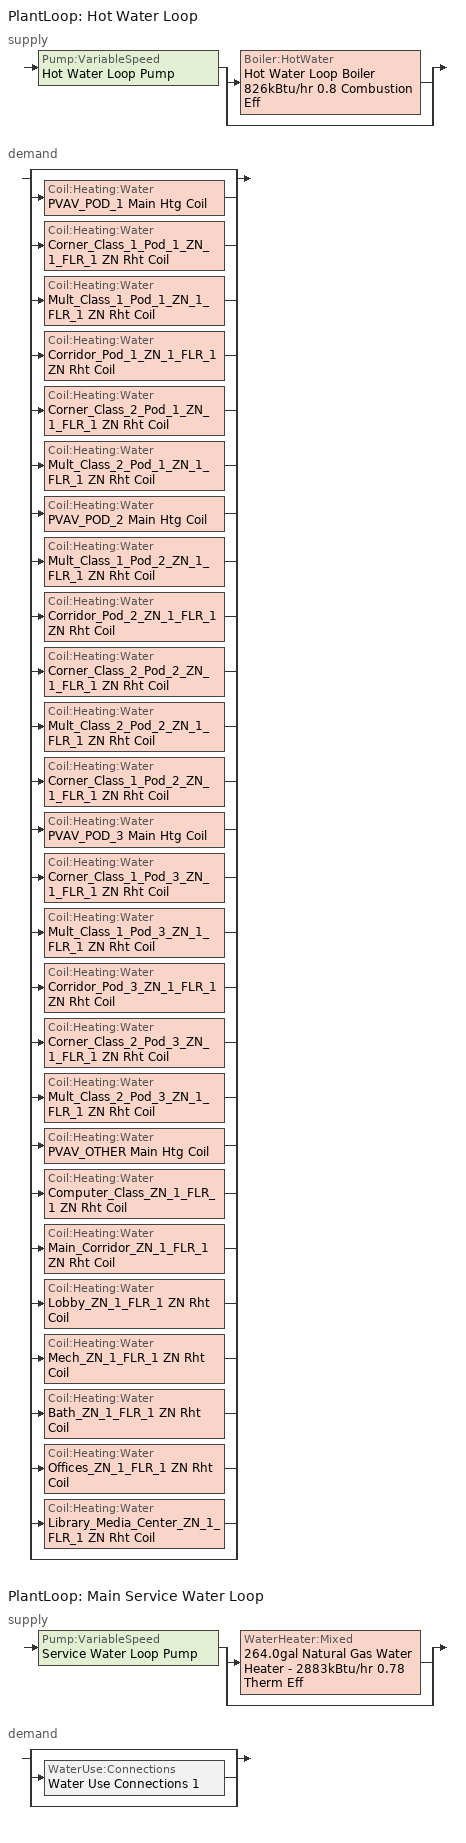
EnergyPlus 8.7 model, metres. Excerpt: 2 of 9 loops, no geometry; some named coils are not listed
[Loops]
PlantLoop 'Hot Water Loop'
 supply: Pump:VariableSpeed 'Hot Water Loop Pump' > split
  | Boiler:HotWater 'Hot Water Loop Boiler 826kBtu/hr 0.8 Combustion Eff'
  | bypass
 demand: split
  | bypass
  | Coil:Heating:Water 'PVAV_POD_1 Main Htg Coil'
  | Coil:Heating:Water 'Corner_Class_1_Pod_1_ZN_1_FLR_1 ZN Rht Coil'
  | Coil:Heating:Water 'Mult_Class_1_Pod_1_ZN_1_FLR_1 ZN Rht Coil'
  | Coil:Heating:Water 'Corridor_Pod_1_ZN_1_FLR_1 ZN Rht Coil'
  | Coil:Heating:Water 'Corner_Class_2_Pod_1_ZN_1_FLR_1 ZN Rht Coil'
  | Coil:Heating:Water 'Mult_Class_2_Pod_1_ZN_1_FLR_1 ZN Rht Coil'
  | Coil:Heating:Water 'PVAV_POD_2 Main Htg Coil'
  | Coil:Heating:Water 'Mult_Class_1_Pod_2_ZN_1_FLR_1 ZN Rht Coil'
  | Coil:Heating:Water 'Corridor_Pod_2_ZN_1_FLR_1 ZN Rht Coil'
  | Coil:Heating:Water 'Corner_Class_2_Pod_2_ZN_1_FLR_1 ZN Rht Coil'
  | Coil:Heating:Water 'Mult_Class_2_Pod_2_ZN_1_FLR_1 ZN Rht Coil'
  | Coil:Heating:Water 'Corner_Class_1_Pod_2_ZN_1_FLR_1 ZN Rht Coil'
  | Coil:Heating:Water 'PVAV_POD_3 Main Htg Coil'
  | Coil:Heating:Water 'Corner_Class_1_Pod_3_ZN_1_FLR_1 ZN Rht Coil'
  | Coil:Heating:Water 'Mult_Class_1_Pod_3_ZN_1_FLR_1 ZN Rht Coil'
  | Coil:Heating:Water 'Corridor_Pod_3_ZN_1_FLR_1 ZN Rht Coil'
  | Coil:Heating:Water 'Corner_Class_2_Pod_3_ZN_1_FLR_1 ZN Rht Coil'
  | Coil:Heating:Water 'Mult_Class_2_Pod_3_ZN_1_FLR_1 ZN Rht Coil'
  | Coil:Heating:Water 'PVAV_OTHER Main Htg Coil'
  | Coil:Heating:Water 'Computer_Class_ZN_1_FLR_1 ZN Rht Coil'
  | Coil:Heating:Water 'Main_Corridor_ZN_1_FLR_1 ZN Rht Coil'
  | Coil:Heating:Water 'Lobby_ZN_1_FLR_1 ZN Rht Coil'
  | Coil:Heating:Water 'Mech_ZN_1_FLR_1 ZN Rht Coil'
  | Coil:Heating:Water 'Bath_ZN_1_FLR_1 ZN Rht Coil'
  | Coil:Heating:Water 'Offices_ZN_1_FLR_1 ZN Rht Coil'
  | Coil:Heating:Water 'Library_Media_Center_ZN_1_FLR_1 ZN Rht Coil'
  | bypass
PlantLoop 'Main Service Water Loop'
 supply: Pump:VariableSpeed 'Service Water Loop Pump' > split
  | WaterHeater:Mixed '264.0gal Natural Gas Water Heater - 2883kBtu/hr 0.78 Therm Eff'
  | bypass
 demand: split
  | bypass
  | WaterUse:Connections 'Water Use Connections 1'
  | bypass
[Coil:Heating:Water] Availability Schedule=Always On Discrete; U-Factor Times Area Value {W/K}=Autosize; Maximum Water Flow Rate {m3/s}=Autosize; Performance Input Method=UFactorTimesAreaAndDesignWaterFlowRate; Rated Capacity {W}=Autosize; Rated Inlet Water Temperature {C}=82.2222; Rated Inlet Air Temperature {C}=16.6667; Rated Outlet Water Temperature {C}=71.1111; Rated Outlet Air Temperature {C}=32.2222; Rated Ratio for Air and Water Convection=0.5
Bath_ZN_1_FLR_1 ZN Rht Coil; Computer_Class_ZN_1_FLR_1 ZN Rht Coil; Corner_Class_1_Pod_1_ZN_1_FLR_1 ZN Rht Coil; Corner_Class_1_Pod_2_ZN_1_FLR_1 ZN Rht Coil; Corner_Class_1_Pod_3_ZN_1_FLR_1 ZN Rht Coil; Corner_Class_2_Pod_1_ZN_1_FLR_1 ZN Rht Coil; Corner_Class_2_Pod_2_ZN_1_FLR_1 ZN Rht Coil; Corner_Class_2_Pod_3_ZN_1_FLR_1 ZN Rht Coil; Corridor_Pod_1_ZN_1_FLR_1 ZN Rht Coil; Corridor_Pod_2_ZN_1_FLR_1 ZN Rht Coil; Corridor_Pod_3_ZN_1_FLR_1 ZN Rht Coil; Library_Media_Center_ZN_1_FLR_1 ZN Rht Coil; Lobby_ZN_1_FLR_1 ZN Rht Coil; Main_Corridor_ZN_1_FLR_1 ZN Rht Coil; Mech_ZN_1_FLR_1 ZN Rht Coil; Mult_Class_1_Pod_1_ZN_1_FLR_1 ZN Rht Coil; Mult_Class_1_Pod_2_ZN_1_FLR_1 ZN Rht Coil; Mult_Class_1_Pod_3_ZN_1_FLR_1 ZN Rht Coil; Mult_Class_2_Pod_1_ZN_1_FLR_1 ZN Rht Coil; Mult_Class_2_Pod_2_ZN_1_FLR_1 ZN Rht Coil; Mult_Class_2_Pod_3_ZN_1_FLR_1 ZN Rht Coil; Offices_ZN_1_FLR_1 ZN Rht Coil
[SetpointManager:Scheduled] Control Variable=Temperature
Name | Schedule
Hot water loop setpoint manager | Hot Water Loop Temp - 180F
Service hot water setpoint manager | Service Water Loop Temp - 140F
[PlantLoop] Fluid Type=Water; Minimum Loop Temperature {C}=10; Maximum Loop Flow Rate {m3/s}=Autosize; Minimum Loop Flow Rate {m3/s}=0; Plant Loop Volume {m3}=Autocalculate; Load Distribution Scheme=Optimal; Plant Loop Demand Calculation Scheme=SingleSetpoint
Name | Plant Equipment Operation Scheme | Maximum Loop Temperature {C}
Hot Water Loop | Hot Water Loop Operation Schemes | 100
Main Service Water Loop | Main Service Water Loop Operation Schemes | 60
[Sizing:Plant] Loop Type=Heating; Sizing Option=NonCoincident; Zone Timesteps in Averaging Window=1; Coincident Sizing Factor Mode=None
Name | Design Loop Exit Temperature {C} | Loop Design Temperature Difference {deltaC}
Hot Water Loop | 82.2222 | 11.1111
Main Service Water Loop | 60 | 5
[Pump:VariableSpeed] Design Maximum Flow Rate {m3/s}=Autosize; Design Power Consumption {W}=Autosize; Fraction of Motor Inefficiencies to Fluid Stream=0; Coefficient 1 of the Part Load Performance Curve=0; Coefficient 2 of the Part Load Performance Curve=1; Coefficient 3 of the Part Load Performance Curve=0; Coefficient 4 of the Part Load Performance Curve=0; Design Minimum Flow Rate {m3/s}=0; Pump Control Type=Intermittent
Name | Design Pump Head {Pa} | Motor Efficiency
Hot Water Loop Pump | 179344 | 0.84
Service Water Loop Pump | 1 | 0.825
[Boiler:HotWater]
Hot Water Loop Boiler 826kBtu/hr 0.8 Combustion Eff: Fuel Type=NaturalGas; Nominal Capacity {W}=Autosize; Nominal Thermal Efficiency=0.793; Efficiency Curve Temperature Evaluation Variable=LeavingBoiler; Normalized Boiler Efficiency Curve=Boiler Constant Efficiency Curve; Design Water Outlet Temperature {C}=82.2222; Design Water Flow Rate {m3/s}=Autosize; Minimum Part Load Ratio=0; Maximum Part Load Ratio=1.2; Optimum Part Load Ratio=1; Water Outlet Upper Temperature Limit {C}=95; Boiler Flow Mode=LeavingSetpointModulated; Parasitic Electric Load {W}=0; Sizing Factor=1
[PlantEquipmentOperationSchemes] Control Scheme Object Type 1=PlantEquipmentOperation:HeatingLoad; Control Scheme Schedule Name 1=Always On Discrete
Name | Control Scheme Name 1
Hot Water Loop Operation Schemes | Hot Water Loop Heating Operation Scheme
Main Service Water Loop Operation Schemes | Main Service Water Loop Heating Operation Scheme
[PlantEquipmentOperation:HeatingLoad] Load Range Lower Limit 1 {W}=0; Load Range Upper Limit 1 {W}=1000000000
Name | Range Equipment List Name 1
Hot Water Loop Heating Operation Scheme | Hot Water Loop Heating Equipment List
Main Service Water Loop Heating Operation Scheme | Main Service Water Loop Heating Equipment List
[PlantEquipmentList]
Hot Water Loop Heating Equipment List: Boiler:HotWater, Hot Water Loop Boiler 826kBtu/hr 0.8 Combustion Eff
Main Service Water Loop Heating Equipment List: WaterHeater:Mixed, 264.0gal Natural Gas Water Heater - 2883kBtu/hr 0.78 Therm Eff
[WaterHeater:Mixed]
264.0gal Natural Gas Water Heater - 2883kBtu/hr 0.78 Therm Eff: Tank Volume {m3}=0.999349; Setpoint Temperature Schedule=Service Water Loop Temp - 140F; Deadband Temperature Difference {deltaC}=2; Maximum Temperature Limit {C}=82.2222; Heater Control Type=Cycle; Heater Maximum Capacity {W}=845000; Heater Ignition Minimum Flow Rate {m3/s}=0; Heater Ignition Delay {s}=0; Heater Fuel Type=NaturalGas; Heater Thermal Efficiency=0.78; Off Cycle Parasitic Fuel Consumption Rate {W}=19.9992; Off Cycle Parasitic Fuel Type=NaturalGas; Off Cycle Parasitic Heat Fraction to Tank=0.8; On Cycle Parasitic Fuel Consumption Rate {W}=19.9992; On Cycle Parasitic Fuel Type=NaturalGas; On Cycle Parasitic Heat Fraction to Tank=0; Ambient Temperature Indicator=Schedule; Ambient Temperature Schedule=Water Heater Ambient Temp Schedule - 70F; Off Cycle Loss Coefficient to Ambient Temperature {W/K}=5.99799; Off Cycle Loss Fraction to Zone=1; On Cycle Loss Coefficient to Ambient Temperature {W/K}=5.99799; On Cycle Loss Fraction to Zone=1; Use Side Effectiveness=1; Source Side Effectiveness=1; Use Side Design Flow Rate {m3/s}=Autosize; Source Side Design Flow Rate {m3/s}=Autosize; Indirect Water Heating Recovery Time {hr}=1.5; Source Side Flow Control Mode=IndirectHeatPrimarySetpoint
[WaterUse:Connections]
Water Use Connections 1: Water Use Equipment Name 1=Main Service Water Use 2.6gal/min
[WaterUse:Equipment]
Main Service Water Use 2.6gal/min: Peak Flow Rate {m3/s}=0.000164035; Flow Rate Fraction Schedule=SchoolPrimary BLDG_SWH_SCH; Target Temperature Schedule=Mixed Water At Faucet Temp - 110F; Sensible Fraction Schedule=Fraction Sensible - 0.2; Latent Fraction Schedule=Fraction Latent - 0.05
[Schedule:Day:Interval]
Hot Water Loop Temp - 180F Default: No, 24:00, 82.2222
Schedule Day 51: No, 24:00, 0.2
Schedule Day 52: No, 24:00, 0.05
Schedule Day 53: No, 24:00, 43.3333
Schedule Day 70: No, 08:00, 0.03, 14:00, 0.05, 24:00, 0.03
Schedule Day 71: No, 09:00, 0.03, 13:00, 0.05, 24:00, 0.03
SchoolPrimary BLDG_SWH_SCH Default; SchoolPrimary BLDG_SWH_SCH Summer Design Day: No, 07:00, 0.0397195, 08:00, 0.079439, 09:00, 0.270093, 10:00, 0.476634, 11:00, 0.500466, 12:00, 0.571961, 13:00, 0.627568, 14:00, 0.659344, 15:00, 0.484578, 16:00, 0.516354, 18:00, 0.079439, 19:00, 0.150934, 20:00, 0.198598, 22:00, 0.174766, 23:00, 0.0953268, 24:00, 0.0714951
SchoolPrimary BLDG_SWH_SCH Winter Design Day: No, 09:00, 0.0238317, 13:00, 0.0397195, 24:00, 0.0238317
Service Water Loop Temp - 140F Default: No, 24:00, 60
Water Heater Ambient Temp Schedule - 70F Default: No, 24:00, 21.1111
[Schedule:Week:Daily]
Schedule:Week:Daily {4e5f385f-5ed5-4caa-b463-ba8fb3de7ef7}: Schedule Day 52, Schedule Day 52, Schedule Day 52, Schedule Day 52, Schedule Day 52, Schedule Day 52, Schedule Day 52, Schedule Day 52, Schedule Day 52, Schedule Day 52, Schedule Day 52, Schedule Day 52
Schedule:Week:Daily {baa33d8d-7add-455d-81cd-0d4780abbc01}: Schedule Day 51, Schedule Day 51, Schedule Day 51, Schedule Day 51, Schedule Day 51, Schedule Day 51, Schedule Day 51, Schedule Day 51, Schedule Day 51, Schedule Day 51, Schedule Day 51, Schedule Day 51
Schedule:Week:Daily {6eb8ae76-bfc8-49c5-b2d4-1f841a94594b}: Hot Water Loop Temp - 180F Default, Hot Water Loop Temp - 180F Default, Hot Water Loop Temp - 180F Default, Hot Water Loop Temp - 180F Default, Hot Water Loop Temp - 180F Default, Hot Water Loop Temp - 180F Default, Hot Water Loop Temp - 180F Default, Hot Water Loop Temp - 180F Default, Hot Water Loop Temp - 180F Default, Hot Water Loop Temp - 180F Default, Hot Water Loop Temp - 180F Default, Hot Water Loop Temp - 180F Default
Schedule:Week:Daily {15be8c53-6406-4427-bb1c-3fa38125a18c}: Schedule Day 53, Schedule Day 53, Schedule Day 53, Schedule Day 53, Schedule Day 53, Schedule Day 53, Schedule Day 53, Schedule Day 53, Schedule Day 53, Schedule Day 53, Schedule Day 53, Schedule Day 53
Schedule:Week:Daily {8c5b2eed-c3f4-43f9-903e-71b3f88a7f4c}: Schedule Day 70, SchoolPrimary BLDG_SWH_SCH Default, SchoolPrimary BLDG_SWH_SCH Default, SchoolPrimary BLDG_SWH_SCH Default, SchoolPrimary BLDG_SWH_SCH Default, SchoolPrimary BLDG_SWH_SCH Default, Schedule Day 71, SchoolPrimary BLDG_SWH_SCH Default, SchoolPrimary BLDG_SWH_SCH Summer Design Day, SchoolPrimary BLDG_SWH_SCH Winter Design Day, SchoolPrimary BLDG_SWH_SCH Default, SchoolPrimary BLDG_SWH_SCH Default
Schedule:Week:Daily {8ed63b6c-fe21-4d40-bdd9-6b55a65f5fa0}: Service Water Loop Temp - 140F Default, Service Water Loop Temp - 140F Default, Service Water Loop Temp - 140F Default, Service Water Loop Temp - 140F Default, Service Water Loop Temp - 140F Default, Service Water Loop Temp - 140F Default, Service Water Loop Temp - 140F Default, Service Water Loop Temp - 140F Default, Service Water Loop Temp - 140F Default, Service Water Loop Temp - 140F Default, Service Water Loop Temp - 140F Default, Service Water Loop Temp - 140F Default
Schedule:Week:Daily {9ca4a7d8-10dc-4ab7-82f8-fee953f0fe81}: Water Heater Ambient Temp Schedule - 70F Default, Water Heater Ambient Temp Schedule - 70F Default, Water Heater Ambient Temp Schedule - 70F Default, Water Heater Ambient Temp Schedule - 70F Default, Water Heater Ambient Temp Schedule - 70F Default, Water Heater Ambient Temp Schedule - 70F Default, Water Heater Ambient Temp Schedule - 70F Default, Water Heater Ambient Temp Schedule - 70F Default, Water Heater Ambient Temp Schedule - 70F Default, Water Heater Ambient Temp Schedule - 70F Default, Water Heater Ambient Temp Schedule - 70F Default, Water Heater Ambient Temp Schedule - 70F Default
[Schedule:Year]
Fraction Latent - 0.05: Schedule:Week:Daily {4e5f385f-5ed5-4caa-b463-ba8fb3de7ef7}, 1, 1, 12, 31
Fraction Sensible - 0.2: Schedule:Week:Daily {baa33d8d-7add-455d-81cd-0d4780abbc01}, 1, 1, 12, 31
Hot Water Loop Temp - 180F: Schedule:Week:Daily {6eb8ae76-bfc8-49c5-b2d4-1f841a94594b}, 1, 1, 12, 31
Mixed Water At Faucet Temp - 110F: Schedule:Week:Daily {15be8c53-6406-4427-bb1c-3fa38125a18c}, 1, 1, 12, 31
SchoolPrimary BLDG_SWH_SCH: Schedule:Week:Daily {8c5b2eed-c3f4-43f9-903e-71b3f88a7f4c}, 1, 1, 12, 31
Service Water Loop Temp - 140F: Schedule:Week:Daily {8ed63b6c-fe21-4d40-bdd9-6b55a65f5fa0}, 1, 1, 12, 31
Water Heater Ambient Temp Schedule - 70F: Schedule:Week:Daily {9ca4a7d8-10dc-4ab7-82f8-fee953f0fe81}, 1, 1, 12, 31
[Schedule:Constant]
Always On Discrete: Hourly Value=1
[Curve:Cubic]
Boiler Constant Efficiency Curve: Coefficient1 Constant=1; Coefficient2 x=0; Coefficient3 x**2=0; Coefficient4 x**3=0; Minimum Value of x {BasedOnField A2}=0; Maximum Value of x {BasedOnField A2}=1
